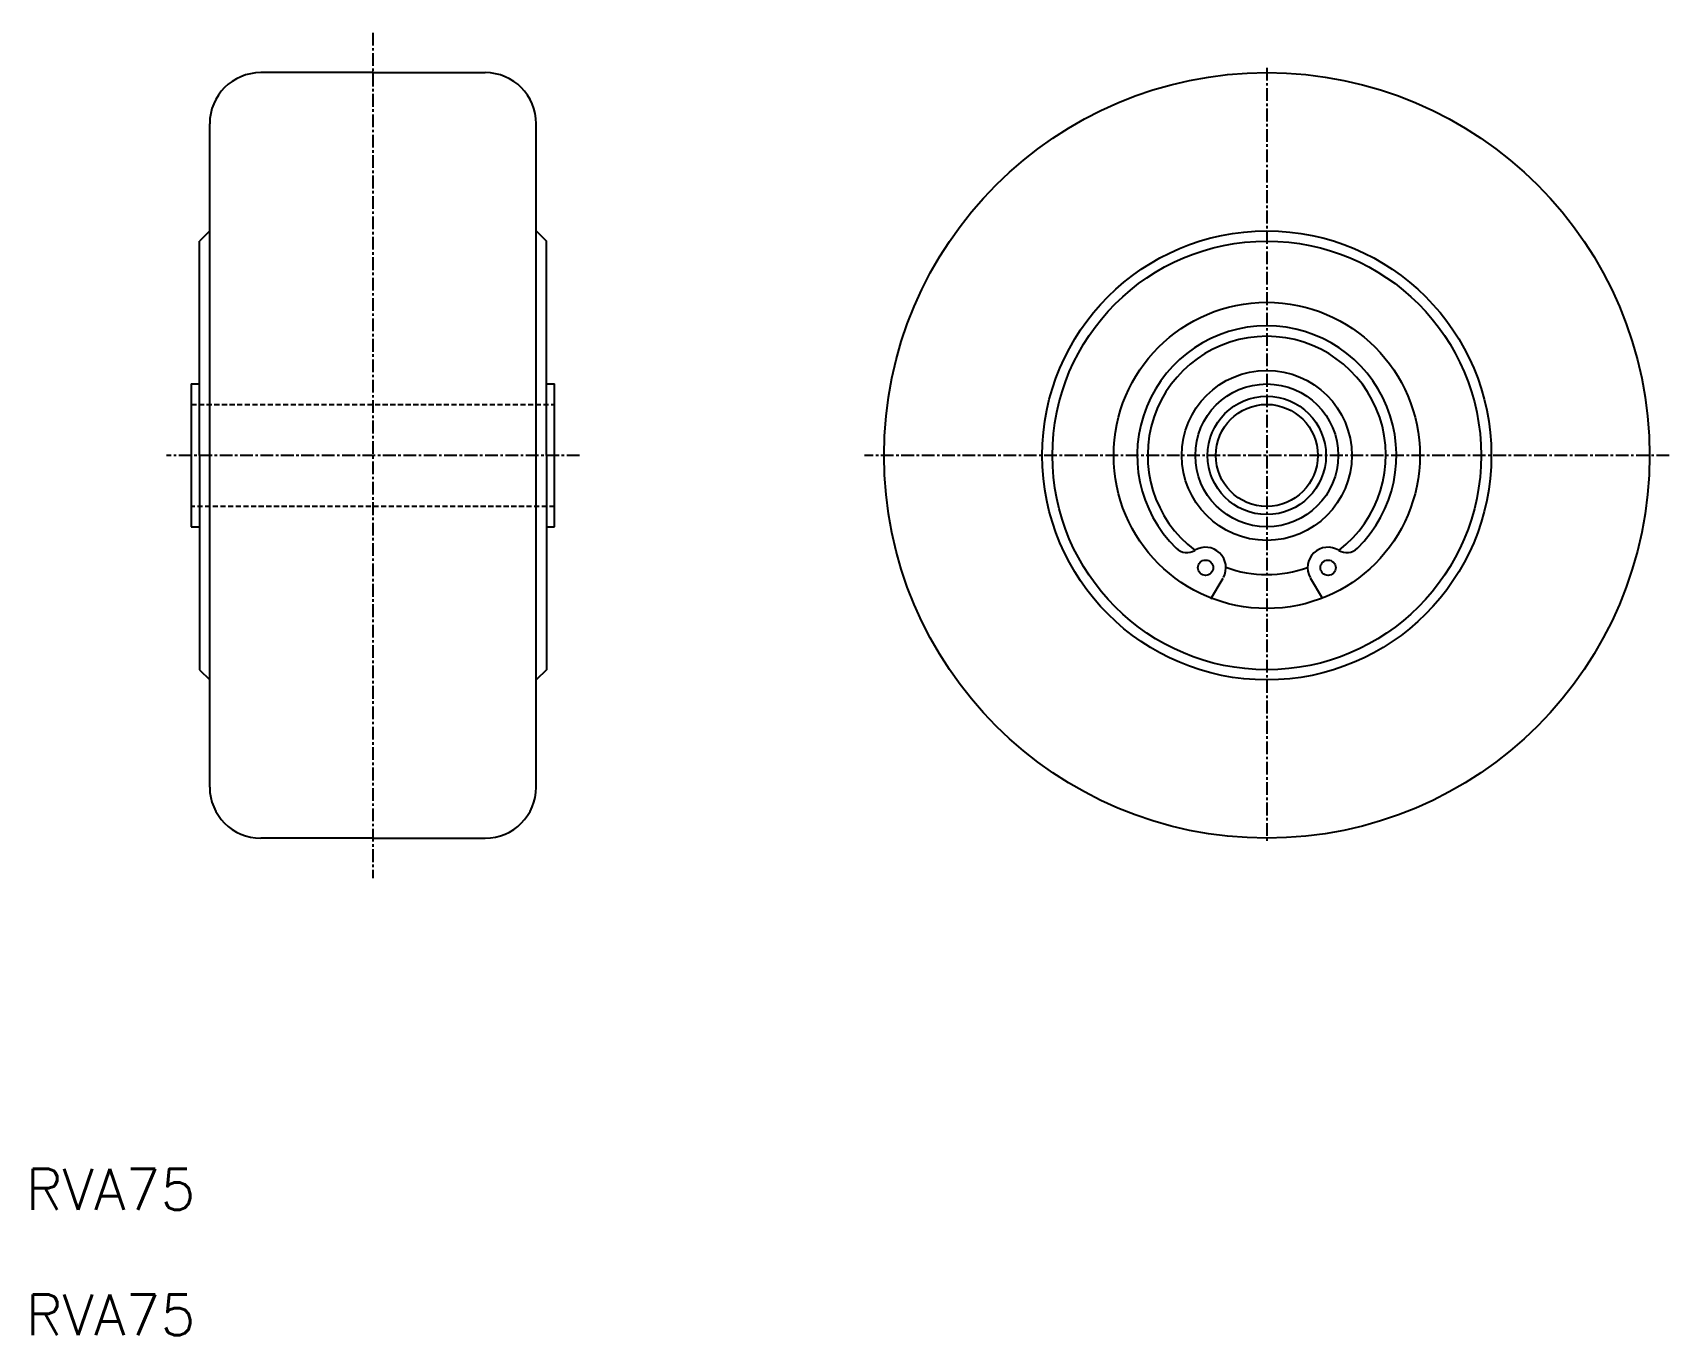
# Model space of a CAD drawing. Extents: x 117 to 278, y 71 to 199.
import ezdxf

# ---------------------------------------------------------------- set-up
doc = ezdxf.new("R2010")
doc.units = 0
doc.linetypes.add('CENTER', pattern=[2, 1.25, -0.25, 0.25, -0.25])
doc.linetypes.add('DASHED', pattern=[0.75, 0.5, -0.25])
doc.layers.get('0').update_dxf_attribs({"linetype": 'CONTINUOUS'})
doc.layers.add('CENTER', color=1, linetype='CENTER')
doc.styles.get("Standard").update_dxf_attribs({"font": 'txt.shx'})

msp = doc.modelspace()

# ---------------------------------------------------------------- linework, layer by layer
at = {"color": 7, "linetype": 'CONTINUOUS'}
for p, q in [((150.57, 195.18), (139.57, 195.18)), ((150.57, 195.18), (161.57, 195.18)), ((134.57, 125.18), (134.57, 190.18)), ((166.57, 125.18), (166.57, 190.18)), ((134.57, 179.68), (133.57, 178.68)), ((166.57, 179.68), (167.57, 178.68)), ((133.57, 157.68), (133.57, 178.68)), ((167.57, 157.68), (167.57, 178.68)), ((132.77, 164.68), (133.57, 164.68)), ((132.77, 164.68), (132.77, 150.68)), ((167.57, 164.68), (168.37, 164.68)), ((168.37, 150.68), (168.37, 164.68)), ((133.57, 157.68), (133.57, 136.68)), ((167.57, 157.68), (167.57, 136.68)), ((132.77, 150.68), (133.57, 150.68)), ((167.57, 150.68), (168.37, 150.68)), ((232.66, 143.63), (233.87, 145.65)), ((243.64, 143.63), (242.44, 145.65)), ((133.57, 136.68), (134.57, 135.68)), ((167.57, 136.68), (166.57, 135.68)), ((150.57, 120.18), (139.57, 120.18)), ((150.57, 120.18), (161.57, 120.18))]:
    msp.add_line(p, q, dxfattribs=at)
at = {"color": 3, "linetype": 'DASHED'}
for p, q in [((132.77, 162.68), (168.37, 162.68)), ((168.37, 152.68), (132.77, 152.68))]:
    msp.add_line(p, q, dxfattribs=at)
at = {"color": 7, "linetype": 'CONTINUOUS'}
for centre, radius in [((238.15, 157.68), 37.5), ((238.15, 157.68), 22), ((238.15, 157.68), 21), ((238.15, 157.68), 15), ((238.15, 157.68), 8.33), ((238.15, 157.68), 7), ((238.15, 157.68), 5.8), ((238.15, 157.68), 5), ((232.15, 146.68), 0.75), ((244.15, 146.68), 0.75)]:
    msp.add_circle(centre, radius, dxfattribs=at)
for centre, radius, start, end in [((139.57, 190.18), 5, 90, 180), ((161.57, 190.18), 5, 0, 90), ((238.15, 157.68), 12.7, 314.318, 225.682), ((238.15, 157.68), 11.67, 307.156, 232.834), ((230.33, 149.66), 1.5, 225.682, 301.423), ((232.15, 146.68), 2, 331.001, 121.59), ((244.15, 146.68), 2, 58.4102, 208.999), ((245.98, 149.66), 1.5, 238.577, 314.318), ((238.15, 157.68), 11.67, 249.947, 289.983), ((139.57, 125.18), 5, 180, 270), ((161.57, 125.18), 5, 270, 0)]:
    msp.add_arc(centre, radius, start, end, dxfattribs=at)
at = {"layer": 'CENTER', "color": 1, "linetype": 'CENTER'}
for p, q in [((150.57, 199.09), (150.57, 116.26)), ((238.15, 195.66), (238.15, 119.69)), ((170.8, 157.68), (130.33, 157.68)), ((277.59, 157.68), (198.72, 157.68))]:
    msp.add_line(p, q, dxfattribs=at)

# ---------------------------------------------------------------- texts
at = {"color": 7, "linetype": 'CONTINUOUS'}
for p in [(116.55, 83.78), (116.55, 71.48)]:
    msp.add_text('RVA75', height=4, dxfattribs=at).set_placement(p)

doc.saveas('drawing.dxf')
